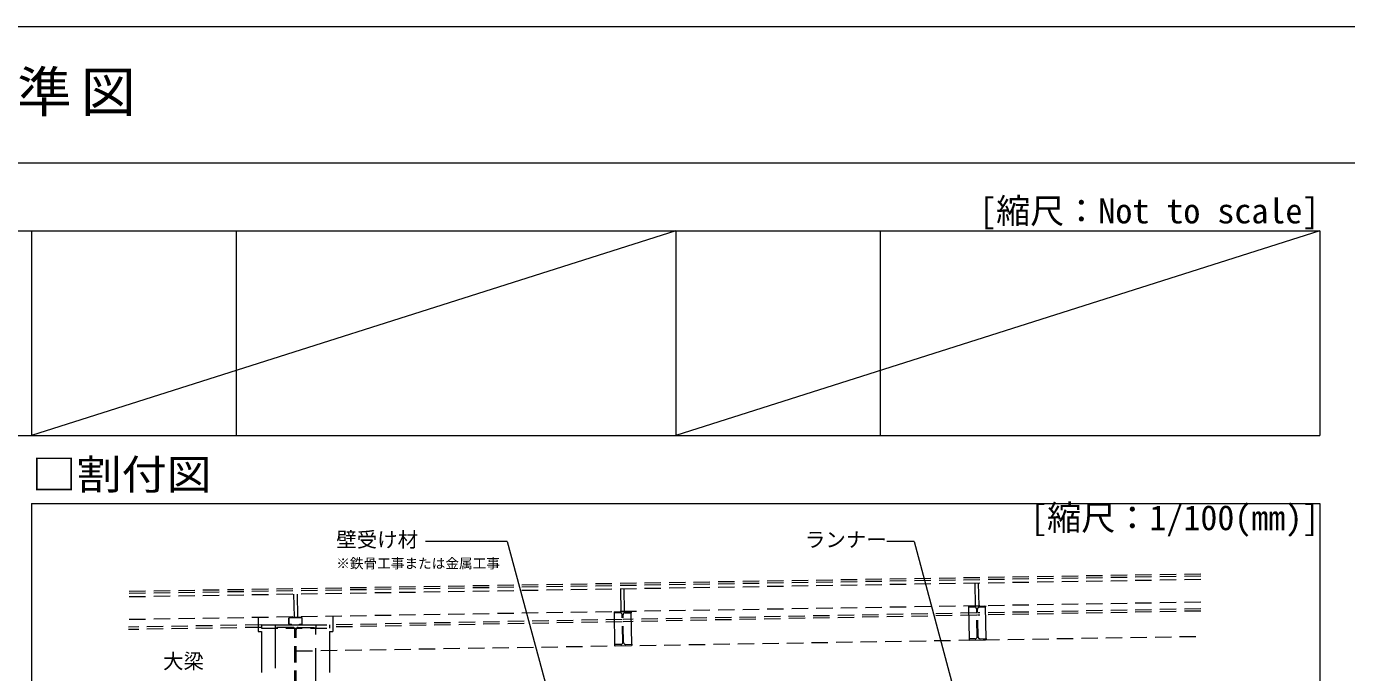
# Model space of a CAD drawing. Units: millimetres on the paper, with parts at other scales. Extents: x -195 to 195, y -140 to 138.
# Drawn here: x -96.8 to 0, y 90.1 to 137.5 of the extents above; entities that cross this region are included whole.
import ezdxf
from ezdxf.enums import TextEntityAlignment as Align

# ---------------------------------------------------------------- set-up
doc = ezdxf.new("R2010")
doc.units = ezdxf.units.MM
doc.linetypes.add('DASHED1', pattern=[1.8, 1.2, -0.6])
doc.linetypes.add('DASHED3', pattern=[4, 3, -1])
for name, color, linetype, lineweight in [('A-6_文字・矢印', 7, 'Continuous', 18), ('A-9_躯体他', 4, 'DASHED1', 9), ('F-3_ランナー', 4, 'Continuous', 9)]:
    doc.layers.add(name, color=color, linetype=linetype, lineweight=lineweight)
doc.layers.add('F-6_文字・矢印', color=4, linetype='Continuous')
doc.styles.add('ＭＳ ゴシック', font='')
doc.styles.get('ＭＳ ゴシック').set_extended_font_data('MS Gothic')

msp = doc.modelspace()

# ---------------------------------------------------------------- linework, layer by layer
at = {"layer": 'A-6_文字・矢印'}
for p, q in [((-61.564, 99.735), (-67.564, 99.735)), ((-61.564, 99.735), (-58.624, 88.764)), ((-31.731, 99.735), (-33.731, 99.735)), ((-31.731, 99.735), (-28.787, 88.749))]:
    msp.add_line(p, q, dxfattribs=at)
at = {"layer": 'A-9_躯体他'}
for p, q in [((-10.7, 97.332), (-89.349, 96.056)), ((-10.7, 97.182), (-89.349, 95.906)), ((-10.7, 96.932), (-89.349, 95.656)), ((-10.7, 95.271), (-89.349, 93.996)), ((-27.734, 94.994), (-26.484, 95.017)), ((-27.734, 94.994), (-27.732, 94.904)), ((-27.287, 94.912), (-27.732, 94.904)), ((-26.927, 94.919), (-26.482, 94.927)), ((-26.484, 95.017), (-26.482, 94.927)), ((-53.129, 94.004), (-74.599, 93.608)), ((-53.735, 94.572), (-52.485, 94.595)), ((-53.735, 94.572), (-53.733, 94.482)), ((-53.288, 94.49), (-53.733, 94.482)), ((-53.098, 92.324), (-53.136, 94.343)), ((-53.038, 92.325), (-53.076, 94.344)), ((-27.129, 94.484), (-53.069, 94.005)), ((-27.126, 94.324), (-53.066, 93.845)), ((-52.928, 94.497), (-52.483, 94.505)), ((-52.485, 94.595), (-52.483, 94.505)), ((-27.097, 92.745), (-27.134, 94.765)), ((-27.037, 92.746), (-27.074, 94.766)), ((-10.7, 94.787), (-27.069, 94.485)), ((-10.7, 94.627), (-27.066, 94.325)), ((-79.599, 93.608), (-89.349, 93.45)), ((-79.599, 93.428), (-89.346, 93.27)), ((-79.599, 93.608), (-74.599, 93.608)), ((-79.599, 93.608), (-79.599, 93.368)), ((-79.599, 93.368), (-74.599, 93.368)), ((-77.304, 93.428), (-78.599, 93.428)), ((-77.154, 89.058), (-77.154, 93.278)), ((-77.044, 89.058), (-77.044, 93.278)), ((-76.894, 93.428), (-75.599, 93.428)), ((-75.599, 93.608), (-75.599, 93.428)), ((-74.599, 93.608), (-74.599, 93.368)), ((-53.126, 93.844), (-74.596, 93.448)), ((-77.044, 91.697), (-10.7, 92.772)), ((-53.246, 92.171), (-53.69, 92.163)), ((-53.69, 92.163), (-53.689, 92.073)), ((-53.689, 92.073), (-52.439, 92.096)), ((-52.886, 92.177), (-52.441, 92.186)), ((-52.441, 92.186), (-52.439, 92.096)), ((-27.244, 92.592), (-27.689, 92.584)), ((-27.689, 92.584), (-27.688, 92.494)), ((-27.688, 92.494), (-26.438, 92.517)), ((-26.884, 92.599), (-26.44, 92.607)), ((-26.44, 92.607), (-26.438, 92.517))]:
    msp.add_line(p, q, dxfattribs=at)
at = {"layer": 'A-9_躯体他', "linetype": 'DASHED3'}
for p, q in [((-53.266, 96.241), (-53.235, 94.582)), ((-53.016, 96.246), (-52.985, 94.586)), ((-27.265, 96.663), (-27.234, 95.003)), ((-27.015, 96.667), (-26.984, 95.008)), ((-77.237, 95.853), (-77.207, 94.193)), ((-76.988, 95.857), (-76.957, 94.198)), ((-27.732, 94.904), (-27.689, 92.584)), ((-26.44, 92.607), (-26.482, 94.927)), ((-74.349, 94.239), (-74.349, 93.118)), ((-53.733, 94.482), (-53.69, 92.163)), ((-52.441, 92.186), (-52.483, 94.505)), ((-78.599, 93.428), (-78.599, 88.908)), ((-75.599, 88.908), (-75.599, 93.428)), ((-74.599, 93.118), (-74.349, 93.118))]:
    msp.add_line(p, q, dxfattribs=at)
at = {"layer": 'A-9_躯体他', "linetype": 'Continuous'}
for p, q in [((-77.599, 93.695), (-77.599, 94.095)), ((-77.576, 93.695), (-77.576, 94.095)), ((-76.649, 94.145), (-77.549, 94.145)), ((-76.649, 94.122), (-77.549, 94.122)), ((-76.622, 93.695), (-76.622, 94.095)), ((-76.599, 93.695), (-76.599, 94.095)), ((-78.599, 93.608), (-78.599, 93.428)), ((-78.599, 93.608), (-75.599, 93.608)), ((-77.549, 93.668), (-77.399, 93.668)), ((-77.549, 93.645), (-77.399, 93.645)), ((-77.399, 93.645), (-77.399, 93.668)), ((-76.799, 93.645), (-76.799, 93.668)), ((-76.799, 93.668), (-76.649, 93.668)), ((-76.799, 93.645), (-76.649, 93.645))]:
    msp.add_line(p, q, dxfattribs=at)
at = {"layer": 'A-9_躯体他', "linetype": 'DASHED3'}
for points in [[(-79.849, 94.15), (-79.849, 93.118), (-79.599, 93.118), (-79.599, 89.158)], [(-74.599, 93.118), (-74.599, 89.158), (-74.349, 89.158), (-74.349, 88.358)]]:
    msp.add_lwpolyline(points, dxfattribs=at)
at = {"layer": 'A-9_躯体他'}
for centre, start, end in [((-27.284, 94.762), 1.05678, 91.05678), ((-26.925, 94.769), 91.05678, 181.05678), ((-53.286, 94.34), 1.05678, 91.05678), ((-52.926, 94.347), 91.05678, 181.05678), ((-77.304, 93.278), 0, 90), ((-76.894, 93.278), 90, 180), ((-53.248, 92.321), 271.05678, 1.05678), ((-52.888, 92.327), 181.05678, 271.05678), ((-27.247, 92.742), 271.05678, 1.05678), ((-26.887, 92.749), 181.05678, 271.05678)]:
    msp.add_arc(centre, 0.15, start, end, dxfattribs=at)
at = {"layer": 'A-9_躯体他', "linetype": 'Continuous'}
for centre, radius, start, end in [((-77.549, 94.095), 0.05, 90, 180), ((-77.549, 94.095), 0.027, 90, 180), ((-76.649, 94.095), 0.05, 0, 90), ((-76.649, 94.095), 0.027, 0, 90), ((-77.549, 93.695), 0.05, 180, 270), ((-77.549, 93.695), 0.027, 180, 270), ((-76.649, 93.695), 0.027, 270, 0), ((-76.649, 93.695), 0.05, 270, 0)]:
    msp.add_arc(centre, radius, start, end, dxfattribs=at)
at = {"layer": 'F-3_ランナー', "color": 3, "lineweight": 18}
for p, q in [((-195, 137.5), (195, 137.5)), ((-195, 127.5), (195, 127.5)), ((-190.954, 122.506), (-1.954, 122.506)), ((-96.454, 122.506), (-96.454, 107.506)), ((-49.204, 122.506), (-96.454, 107.506)), ((-49.204, 122.506), (-49.204, 107.506)), ((-1.954, 122.506), (-49.204, 107.506)), ((-1.954, 122.506), (-1.954, 107.506)), ((-190.954, 107.506), (-1.954, 107.506)), ((-96.454, 102.506), (-1.954, 102.506)), ((-96.454, 102.506), (-96.454, 17.006)), ((-1.954, 102.506), (-1.954, 17.006))]:
    msp.add_line(p, q, dxfattribs=at)
at = {"layer": 'F-3_ランナー'}
for p, q in [((-81.454, 122.506), (-81.454, 107.506)), ((-34.204, 122.506), (-34.204, 107.506))]:
    msp.add_line(p, q, dxfattribs=at)
at = {"layer": 'F-3_ランナー', "color": 3, "lineweight": 18}
msp.add_lwpolyline([(-195, 137.5), (195, 137.5), (195, -137.5)], dxfattribs=at)

# ---------------------------------------------------------------- texts
at = {"layer": 'A-6_文字・矢印', "style": 'ＭＳ ゴシック'}
for s, height, p in [('壁受け材', 1.1, (-74.107, 98.985)), ('ランナー', 1.1, (-39.731, 98.985)), ('※鉄骨工事または金属工事', 0.7331, (-74.107, 97.535)), ('大梁', 1.1, (-86.817, 90.068))]:
    msp.add_text(s, height=height, dxfattribs=at).set_placement(p, align=Align.BOTTOM_LEFT)
at = {"layer": 'F-6_文字・矢印', "style": 'ＭＳ ゴシック'}
for s, p in [('[縮尺：Not to scale]', (-26.954, 122.506)), ('[縮尺：1/100(mm)]', (-23.214, 100.006))]:
    msp.add_text(s, height=1.833, dxfattribs=at).set_placement(p, align=Align.BOTTOM_LEFT)
at = {"layer": 'F-6_文字・矢印', "color": 7, "style": 'ＭＳ ゴシック', "width": 1.1}
msp.add_text('□割付図', height=2.199, dxfattribs=at).set_placement((-96.454, 102.88), align=Align.BOTTOM_LEFT)
at = {"layer": 'F-6_文字・矢印', "color": 2, "insert": (-170, 130.5), "char_height": 2.933, "attachment_point": 7, "style": 'ＭＳ ゴシック'}
msp.add_mtext('\\T1.17;SQ-WALL2500工法（ソリーダ）\u3000標準図', dxfattribs=at)

doc.saveas('drawing.dxf')
